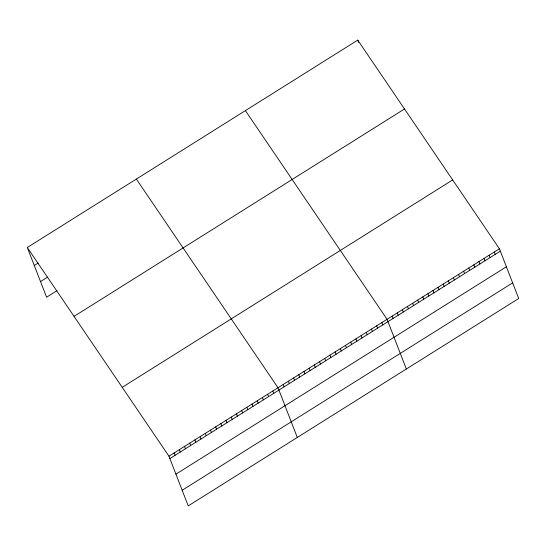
<?xml version="1.0" encoding="UTF-8"?>
<svg xmlns="http://www.w3.org/2000/svg" width="546" height="546" viewBox="0 0 546 546"><rect width="100%" height="100%" fill="white"/><g stroke="black" fill="none" stroke-linecap="round" stroke-linejoin="round"><path stroke-width="0.82" d="M27.3 247.502L357.76 40.104L499.419 248.785L518.7 298.498L188.24 505.896L168.96 456.19L27.3 247.502L46.581 297.215L56.968 290.697M34.275 265.486L38.165 263.042M40.52 281.586L47.659 277.102M74.051 316.373L404.504 108.968M122.215 387.326L452.668 179.921M168.96 456.19L499.419 248.785M169.874 458.544L500.334 251.14M175.935 474.167L506.395 266.769M182.18 490.274L512.639 282.869M245.4 110.62L387.066 319.301L406.347 369.014M136.35 179.061L278.016 387.749L297.297 437.455M494.314 251.993L495.222 254.347M489.202 255.2L490.117 257.548M484.097 258.401L485.012 260.756M478.992 261.609L479.907 263.964M473.887 264.81L474.795 267.165M468.775 268.018L469.69 270.372M463.67 271.226L464.585 273.58M458.565 274.426L459.473 276.781M453.453 277.634L454.368 279.989M357.76 40.104L358.667 42.458M448.348 280.842L449.262 283.19M443.243 284.043L444.157 286.397M438.138 287.251L439.045 289.605M433.026 290.458L433.94 292.806M427.921 293.659L428.835 296.014M422.816 296.867L423.723 299.222M417.704 300.075L418.618 302.423M412.599 303.276L413.513 305.63M407.493 306.483L408.408 308.838M402.388 309.684L403.296 312.039M397.276 312.892L398.191 315.247M392.171 316.1L393.086 318.454M381.872 322.563L382.787 324.918M376.679 325.819L377.593 328.173M371.485 329.081L372.399 331.436M366.291 332.343L367.205 334.691M361.097 335.599L362.012 337.954M355.91 338.861L356.818 341.209M350.716 342.117L351.624 344.471M345.522 345.379L346.437 347.727M340.329 348.635L341.243 350.989M335.135 351.897L336.049 354.252M329.941 355.153L330.856 357.507M324.747 358.415L325.662 360.769M319.553 361.67L320.468 364.025M314.366 364.933L315.274 367.287M309.173 368.188L310.08 370.543M303.979 371.451L304.893 373.805M298.785 374.713L299.699 377.061M293.591 377.968L294.506 380.323M288.397 381.231L289.312 383.579M283.203 384.486L284.118 386.841M272.823 391.004L273.73 393.359M267.629 394.267L268.543 396.621M262.435 397.522L263.349 399.877M257.241 400.784L258.156 403.139M252.047 404.04L252.962 406.395M246.853 407.302L247.768 409.657M241.666 410.558L242.574 412.913M236.473 413.82L237.38 416.175M231.279 417.076L232.193 419.43M226.085 420.338L227 422.693M220.891 423.6L221.806 425.948M215.697 426.856L216.612 429.211M210.503 430.118L211.418 432.466M205.316 433.374L206.224 435.728M200.123 436.636L201.03 438.984M194.929 439.892L195.843 442.246M189.735 443.154L190.65 445.509M184.541 446.41L185.456 448.764M179.347 449.672L180.262 452.027M174.154 452.927L175.068 455.282"/></g></svg>
